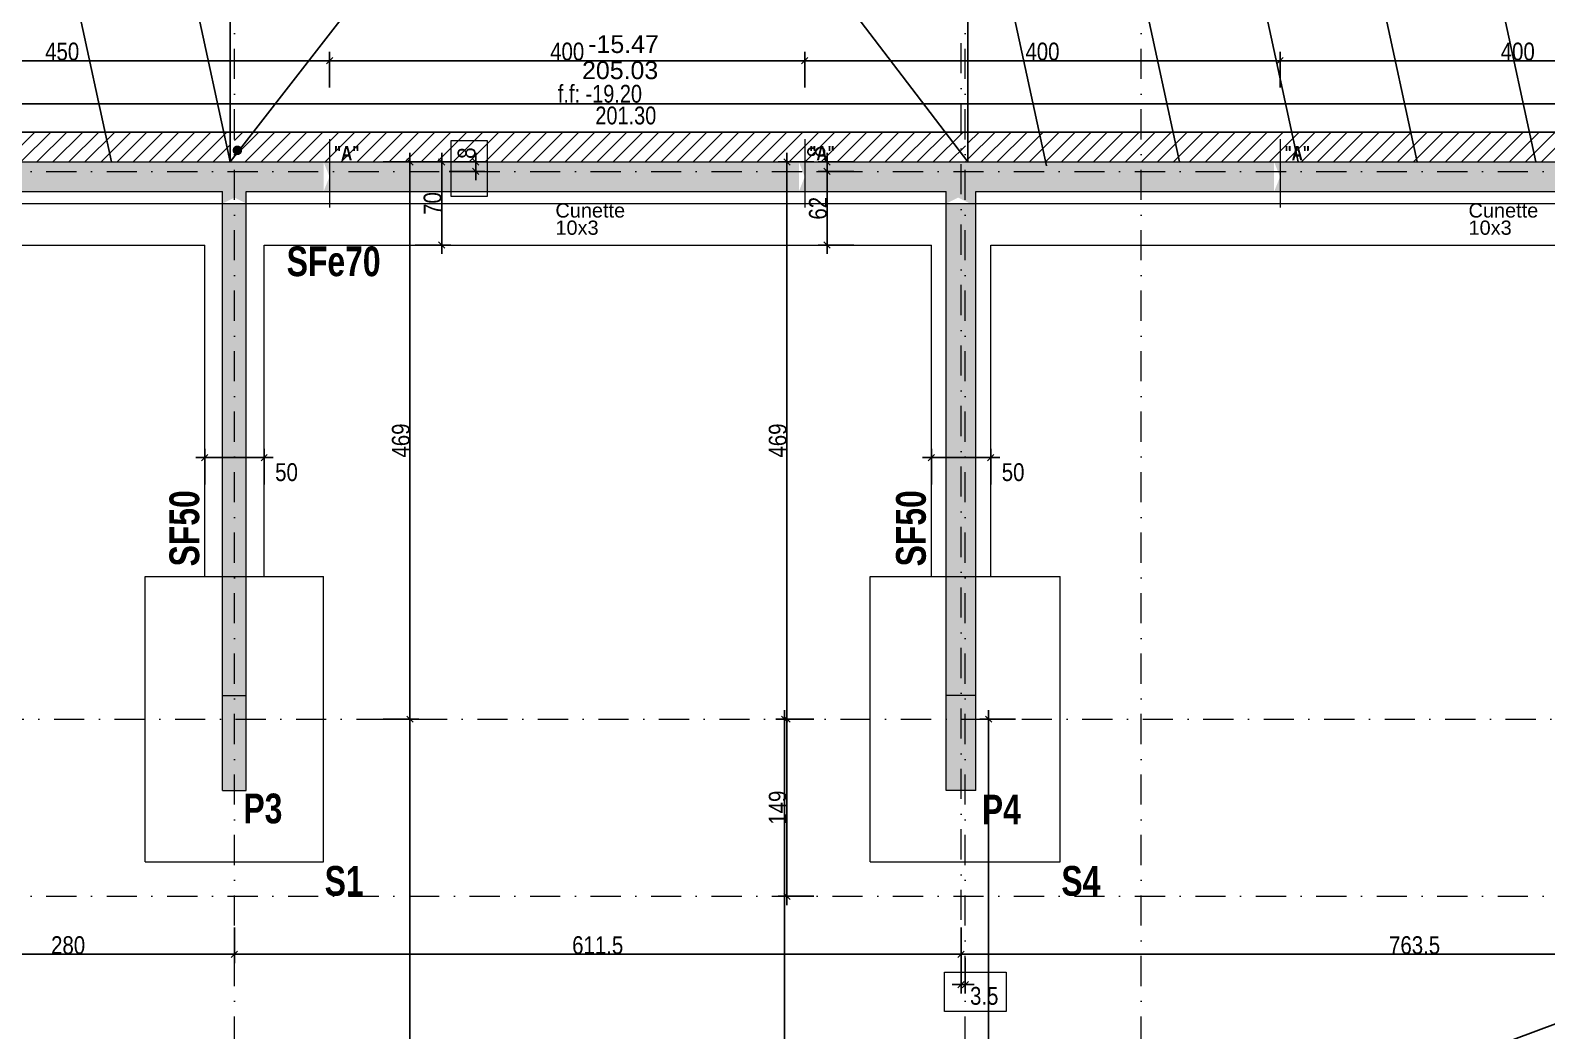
# Model space of a CAD drawing. Header units: centimetres. Extents: x -40 to 58779, y 2083 to 6283.
# Drawn here: x 53607 to 54883, y 4178 to 5020 of the extents above; entities that cross this region are included whole.
import ezdxf
from ezdxf.enums import TextEntityAlignment as Align

# ---------------------------------------------------------------- set-up
doc = ezdxf.new("R2010")
doc.units = ezdxf.units.CM
doc.header["$PDMODE"] = 1
doc.header["$PDSIZE"] = -2
doc.linetypes.add('TIRETPTX2', pattern=[50.8, 25.4, -12.7, 0, -12.7])
for name, color, linetype in [('01_cote_gen', 4, 'Continuous'), ('01_linteaux', 2, 'Continuous'), ('01_poch_murs', 253, 'Continuous'), ('01_poch_poteaux', 250, 'Continuous'), ('01_texte', 230, 'Continuous'), ('AA_COTES', 2, 'Continuous')]:
    doc.layers.add(name, color=color, linetype=linetype)
for name, color, linetype, lineweight in [('01_murs_coup', 5, 'Continuous', 60), ('01_sem', 42, 'Continuous', 15), ('01_tram_axes', 2, 'TIRETPTX2', 9)]:
    doc.layers.add(name, color=color, linetype=linetype, lineweight=lineweight)
doc.styles.add('impact', font='impact.ttf')
doc.styles.add('MATTE_TXT', font='arial.ttf')
doc.styles.add('STYLE2', font='ARIALN.TTF')
doc.dimstyles.new('JB50', dxfattribs={"dimscale": 0.1, "dimtxt": 150, "dimasz": 15, "dimexe": 0.1, "dimexo": 0.1, "dimgap": 0.09, "dimtad": 1, "dimdec": 1, "dimdsep": 46, "dimtxsty": 'STYLE2', "dimblk1": 'BOND_G', "dimblk2": 'BOND_D', "dimsah": 1, "dimcen": 1.5, "dimdle": 0.01, "dimse1": 1, "dimse2": 1, "dimclrd": 4, "dimclre": 2, "dimclrt": 6, "dimazin": 2, "dimtfac": 2.333333, "dimtdec": 1, "dimtix": 1, "dimtmove": 2, "dimatfit": 3, "dimldrblk": 'BOND_G', "dimfxl": 1, "dimtolj": 1, "dimtzin": 0, "dimarcsym": 0})

# ---------------------------------------------------------------- blocks, each defined once
blk = doc.blocks.new('BOND_G')
at = {"layer": 'AA_COTES', "color": 0}
for p, q in [((0, -5), (0, 15)), ((5, 0), (-5, 0)), ((1.77, 1.77), (-1.77, -1.77))]:
    blk.add_line(p, q, dxfattribs=at)
blk = doc.blocks.new('BOND_D')
at = {"layer": 'AA_COTES', "color": 0}
for p, q in [((5, 0), (-5, 0)), ((-1.77, -1.77), (1.77, 1.77)), ((0, 5), (0, -15))]:
    blk.add_line(p, q, dxfattribs=at)
blk = doc.blocks.new('*D1544')
at = {"layer": '01_cote_gen', "color": 4, "lineweight": -2, "transparency": 16777216}
blk.add_line((53755.4, 4660.5), (53802.4, 4660.5), dxfattribs=at)
at = {"layer": 'Defpoints', "color": 0, "lineweight": 0, "transparency": 16777216}
for p in [(53803.9, 4660.5), (53753.9, 4647.5), (53803.9, 4647.5)]:
    blk.add_point(p, dxfattribs=at)
at = {"layer": '01_cote_gen', "color": 4, "lineweight": -2, "transparency": 16777216, "xscale": 1.5, "yscale": 1.5, "zscale": 1.5, "rotation": 180}
blk.add_blockref('BOND_G', (53753.9, 4660.5), dxfattribs=at)
at = {"layer": '01_cote_gen', "color": 4, "lineweight": -2, "transparency": 16777216, "xscale": 1.5, "yscale": 1.5, "zscale": 1.5}
blk.add_blockref('BOND_D', (53803.9, 4660.5), dxfattribs=at)
at = {"layer": '01_cote_gen', "color": 6, "lineweight": 0, "transparency": 16777216, "insert": (53822.7, 4648.2), "char_height": 15, "attachment_point": 5, "style": 'STYLE2'}
blk.add_mtext('\\A1;50', dxfattribs=at)
blk = doc.blocks.new('*D1547')
at = {"layer": '01_cote_gen', "color": 4, "lineweight": -2, "transparency": 16777216}
blk.add_line((54366.9, 4660.5), (54413.9, 4660.5), dxfattribs=at)
at = {"layer": 'Defpoints', "color": 0, "lineweight": 0, "transparency": 16777216}
for p in [(54415.4, 4660.5), (54365.4, 4647.5), (54415.4, 4647.5)]:
    blk.add_point(p, dxfattribs=at)
at = {"layer": '01_cote_gen', "color": 4, "lineweight": -2, "transparency": 16777216, "xscale": 1.5, "yscale": 1.5, "zscale": 1.5, "rotation": 180}
blk.add_blockref('BOND_G', (54365.4, 4660.5), dxfattribs=at)
at = {"layer": '01_cote_gen', "color": 4, "lineweight": -2, "transparency": 16777216, "xscale": 1.5, "yscale": 1.5, "zscale": 1.5}
blk.add_blockref('BOND_D', (54415.4, 4660.5), dxfattribs=at)
at = {"layer": '01_cote_gen', "color": 6, "lineweight": 0, "transparency": 16777216, "insert": (54434.2, 4648.2), "char_height": 15, "attachment_point": 5, "style": 'STYLE2'}
blk.add_mtext('\\A1;50', dxfattribs=at)
blk = doc.blocks.new('*D1549')
at = {"layer": '01_cote_gen', "color": 4, "lineweight": -2, "transparency": 16777216}
blk.add_line((53953.4, 4907.9), (53953.4, 4840.9), dxfattribs=at)
at = {"layer": 'Defpoints', "color": 0, "lineweight": 0, "transparency": 16777216}
for p in [(53951, 4909.4), (53951, 4839.4), (53953.4, 4839.4)]:
    blk.add_point(p, dxfattribs=at)
at = {"layer": '01_cote_gen', "color": 4, "lineweight": -2, "transparency": 16777216, "xscale": 1.5, "yscale": 1.5, "zscale": 1.5}
for name, p, rotation in [('BOND_G', (53953.4, 4909.4), 90), ('BOND_D', (53953.4, 4839.4), 270)]:
    blk.add_blockref(name, p, dxfattribs=dict(at, rotation=rotation))
at = {"layer": '01_cote_gen', "color": 6, "lineweight": 0, "transparency": 16777216, "insert": (53945.7, 4874.4), "char_height": 15, "attachment_point": 5, "rotation": 90, "style": 'STYLE2'}
blk.add_mtext('\\A1;70', dxfattribs=at)
blk = doc.blocks.new('*D1575')
at = {"layer": '01_cote_gen', "color": 4, "lineweight": -2, "transparency": 16777216}
blk.add_line((54388.9, 4242.5), (53780.4, 4242.5), dxfattribs=at)
at = {"layer": 'Defpoints', "color": 0, "lineweight": 0, "transparency": 16777216}
for p in [(53778.9, 4242.5), (53778.9, 4229.7), (54390.4, 4229.7)]:
    blk.add_point(p, dxfattribs=at)
at = {"layer": '01_cote_gen', "color": 4, "lineweight": -2, "transparency": 16777216, "xscale": 1.5, "yscale": 1.5, "zscale": 1.5, "rotation": 180}
blk.add_blockref('BOND_D', (53778.9, 4242.5), dxfattribs=at)
at = {"layer": '01_cote_gen', "color": 4, "lineweight": -2, "transparency": 16777216, "xscale": 1.5, "yscale": 1.5, "zscale": 1.5}
blk.add_blockref('BOND_G', (54390.4, 4242.5), dxfattribs=at)
at = {"layer": '01_cote_gen', "color": 6, "lineweight": 0, "transparency": 16777216, "insert": (54084.6, 4250.1), "char_height": 15, "attachment_point": 5, "style": 'STYLE2'}
blk.add_mtext('\\A1;611.5', dxfattribs=at)
blk = doc.blocks.new('*D1576')
at = {"layer": '01_cote_gen', "color": 4, "lineweight": -2, "transparency": 16777216}
blk.add_line((53777.4, 4242.5), (53500.4, 4242.5), dxfattribs=at)
at = {"layer": 'Defpoints', "color": 0, "lineweight": 0, "transparency": 16777216}
for p in [(53498.9, 4265), (53778.9, 4250), (53498.9, 4242.5)]:
    blk.add_point(p, dxfattribs=at)
at = {"layer": '01_cote_gen', "color": 4, "lineweight": -2, "transparency": 16777216, "xscale": 1.5, "yscale": 1.5, "zscale": 1.5, "rotation": 180}
blk.add_blockref('BOND_D', (53498.9, 4242.5), dxfattribs=at)
at = {"layer": '01_cote_gen', "color": 4, "lineweight": -2, "transparency": 16777216, "xscale": 1.5, "yscale": 1.5, "zscale": 1.5}
blk.add_blockref('BOND_G', (53778.9, 4242.5), dxfattribs=at)
at = {"layer": '01_cote_gen', "color": 6, "lineweight": 0, "transparency": 16777216, "insert": (53638.9, 4250.1), "char_height": 15, "attachment_point": 5, "style": 'STYLE2'}
blk.add_mtext('\\A1;280', dxfattribs=at)
blk = doc.blocks.new('*D1577')
at = {"layer": '01_cote_gen', "color": 4, "lineweight": -2, "transparency": 16777216}
blk.add_line((54392.4, 4217), (54391.9, 4217), dxfattribs=at)
at = {"layer": 'Defpoints', "color": 0, "lineweight": 0, "transparency": 16777216}
for p in [(54390.4, 4224.5), (54393.9, 4224.5), (54390.4, 4217)]:
    blk.add_point(p, dxfattribs=at)
at = {"layer": '01_cote_gen', "color": 4, "lineweight": -2, "transparency": 16777216, "xscale": 1.5, "yscale": 1.5, "zscale": 1.5, "rotation": 180}
blk.add_blockref('BOND_D', (54390.4, 4217), dxfattribs=at)
at = {"layer": '01_cote_gen', "color": 4, "lineweight": -2, "transparency": 16777216, "xscale": 1.5, "yscale": 1.5, "zscale": 1.5}
blk.add_blockref('BOND_G', (54393.9, 4217), dxfattribs=at)
at = {"layer": '01_cote_gen', "color": 6, "lineweight": 0, "transparency": 16777216, "insert": (54409.9, 4207.4), "char_height": 15, "attachment_point": 5, "style": 'STYLE2'}
blk.add_mtext('\\A1;3.5', dxfattribs=at)
blk = doc.blocks.new('*D1578')
at = {"layer": '01_cote_gen', "color": 4, "lineweight": -2, "transparency": 16777216}
blk.add_line((55152.4, 4242.5), (54391.9, 4242.5), dxfattribs=at)
at = {"layer": 'Defpoints', "color": 0, "lineweight": 0, "transparency": 16777216}
for p in [(54390.4, 4250), (54390.4, 4242.5), (55153.9, 4233.1)]:
    blk.add_point(p, dxfattribs=at)
at = {"layer": '01_cote_gen', "color": 4, "lineweight": -2, "transparency": 16777216, "xscale": 1.5, "yscale": 1.5, "zscale": 1.5, "rotation": 180}
blk.add_blockref('BOND_D', (54390.4, 4242.5), dxfattribs=at)
at = {"layer": '01_cote_gen', "color": 4, "lineweight": -2, "transparency": 16777216, "xscale": 1.5, "yscale": 1.5, "zscale": 1.5}
blk.add_blockref('BOND_G', (55153.9, 4242.5), dxfattribs=at)
at = {"layer": '01_cote_gen', "color": 6, "lineweight": 0, "transparency": 16777216, "insert": (54772.1, 4250.1), "char_height": 15, "attachment_point": 5, "style": 'STYLE2'}
blk.add_mtext('\\A1;763.5', dxfattribs=at)
blk = doc.blocks.new('*D1628')
at = {"layer": '01_cote_gen', "color": 4, "lineweight": -2, "transparency": 16777216}
blk.add_line((54241.9, 3690.4), (54241.9, 4438.9), dxfattribs=at)
at = {"layer": 'Defpoints', "color": 0, "lineweight": 0, "transparency": 16777216}
for p in [(54241.9, 4440.4), (54279.6, 4440.4), (54175.2, 3688.9)]:
    blk.add_point(p, dxfattribs=at)
at = {"layer": '01_cote_gen', "color": 4, "lineweight": -2, "transparency": 16777216, "xscale": 1.5, "yscale": 1.5, "zscale": 1.5}
for name, p, rotation in [('BOND_D', (54241.9, 4440.4), 90), ('BOND_G', (54241.9, 3688.9), 270)]:
    blk.add_blockref(name, p, dxfattribs=dict(at, rotation=rotation))
at = {"layer": '01_cote_gen', "color": 6, "lineweight": 0, "transparency": 16777216, "insert": (54234.3, 4064.6), "char_height": 15, "attachment_point": 5, "rotation": 90, "style": 'STYLE2'}
blk.add_mtext('\\A1;751.5', dxfattribs=at)
blk = doc.blocks.new('*D1630')
at = {"layer": '01_cote_gen', "color": 4, "lineweight": -2, "transparency": 16777216}
blk.add_line((54413.6, 3837.9), (54413.6, 4438.9), dxfattribs=at)
at = {"layer": 'Defpoints', "color": 0, "lineweight": 0, "transparency": 16777216}
for p in [(54413.6, 4440.4), (54431.1, 4440.4), (54314, 3836.4)]:
    blk.add_point(p, dxfattribs=at)
at = {"layer": '01_cote_gen', "color": 4, "lineweight": -2, "transparency": 16777216, "xscale": 1.5, "yscale": 1.5, "zscale": 1.5}
for name, p, rotation in [('BOND_D', (54413.6, 4440.4), 90), ('BOND_G', (54413.6, 3836.4), 270)]:
    blk.add_blockref(name, p, dxfattribs=dict(at, rotation=rotation))
at = {"layer": '01_cote_gen', "color": 6, "lineweight": 0, "transparency": 16777216, "insert": (54405.9, 4138.4), "char_height": 15, "attachment_point": 5, "rotation": 90, "style": 'STYLE2'}
blk.add_mtext('\\A1;604', dxfattribs=at)
blk = doc.blocks.new('*D1631')
at = {"layer": '01_cote_gen', "color": 4, "lineweight": -2, "transparency": 16777216}
blk.add_line((54243.9, 4292.9), (54243.9, 4438.9), dxfattribs=at)
at = {"layer": 'Defpoints', "color": 0, "lineweight": 0, "transparency": 16777216}
for p in [(54243.9, 4440.4), (54254.3, 4440.4), (54239, 4291.4)]:
    blk.add_point(p, dxfattribs=at)
at = {"layer": '01_cote_gen', "color": 4, "lineweight": -2, "transparency": 16777216, "xscale": 1.5, "yscale": 1.5, "zscale": 1.5}
for name, p, rotation in [('BOND_D', (54243.9, 4440.4), 90), ('BOND_G', (54243.9, 4291.4), 270)]:
    blk.add_blockref(name, p, dxfattribs=dict(at, rotation=rotation))
at = {"layer": '01_cote_gen', "color": 6, "lineweight": 0, "transparency": 16777216, "insert": (54236.2, 4365.9), "char_height": 15, "attachment_point": 5, "rotation": 90, "style": 'STYLE2'}
blk.add_mtext('\\A1;149', dxfattribs=at)
blk = doc.blocks.new('*D1632')
at = {"layer": '01_cote_gen', "color": 4, "lineweight": -2, "transparency": 16777216}
blk.add_line((54243.9, 4441.9), (54243.9, 4907.9), dxfattribs=at)
at = {"layer": 'Defpoints', "color": 0, "lineweight": 0, "transparency": 16777216}
for p in [(54243.9, 4909.4), (54299.7, 4909.4), (54266.4, 4440.4)]:
    blk.add_point(p, dxfattribs=at)
at = {"layer": '01_cote_gen', "color": 4, "lineweight": -2, "transparency": 16777216, "xscale": 1.5, "yscale": 1.5, "zscale": 1.5}
for name, p, rotation in [('BOND_D', (54243.9, 4909.4), 90), ('BOND_G', (54243.9, 4440.4), 270)]:
    blk.add_blockref(name, p, dxfattribs=dict(at, rotation=rotation))
at = {"layer": '01_cote_gen', "color": 6, "lineweight": 0, "transparency": 16777216, "insert": (54236.2, 4674.9), "char_height": 15, "attachment_point": 5, "rotation": 90, "style": 'STYLE2'}
blk.add_mtext('\\A1;469', dxfattribs=at)
blk = doc.blocks.new('*D1633')
at = {"layer": '01_cote_gen', "color": 4, "lineweight": -2, "transparency": 16777216}
blk.add_line((54277.6, 4902.9), (54277.6, 4907.9), dxfattribs=at)
at = {"layer": 'Defpoints', "color": 0, "lineweight": 0, "transparency": 16777216}
for p in [(54277.6, 4909.4), (54284.7, 4909.4), (54284.7, 4901.4)]:
    blk.add_point(p, dxfattribs=at)
at = {"layer": '01_cote_gen', "color": 4, "lineweight": -2, "transparency": 16777216, "xscale": 1.5, "yscale": 1.5, "zscale": 1.5}
for name, p, rotation in [('BOND_D', (54277.6, 4909.4), 90), ('BOND_G', (54277.6, 4901.4), 270)]:
    blk.add_blockref(name, p, dxfattribs=dict(at, rotation=rotation))
at = {"layer": '01_cote_gen', "color": 6, "lineweight": 0, "transparency": 16777216, "insert": (54268.6, 4918), "char_height": 15, "attachment_point": 5, "rotation": 90, "style": 'STYLE2'}
blk.add_mtext('\\A1;8', dxfattribs=at)
blk = doc.blocks.new('*D1634')
at = {"layer": '01_cote_gen', "color": 4, "lineweight": -2, "transparency": 16777216}
blk.add_line((54277.6, 4840.9), (54277.6, 4899.9), dxfattribs=at)
at = {"layer": 'Defpoints', "color": 0, "lineweight": 0, "transparency": 16777216}
for p in [(54277.6, 4901.4), (54285.1, 4901.4), (54284.7, 4839.4)]:
    blk.add_point(p, dxfattribs=at)
at = {"layer": '01_cote_gen', "color": 4, "lineweight": -2, "transparency": 16777216, "xscale": 1.5, "yscale": 1.5, "zscale": 1.5}
for name, p, rotation in [('BOND_D', (54277.6, 4901.4), 90), ('BOND_G', (54277.6, 4839.4), 270)]:
    blk.add_blockref(name, p, dxfattribs=dict(at, rotation=rotation))
at = {"layer": '01_cote_gen', "color": 6, "lineweight": 0, "transparency": 16777216, "insert": (54270, 4870.4), "char_height": 15, "attachment_point": 5, "rotation": 90, "style": 'STYLE2'}
blk.add_mtext('\\A1;62', dxfattribs=at)
blk = doc.blocks.new('*D1696')
at = {"layer": '01_cote_gen', "color": 4, "lineweight": -2, "transparency": 16777216}
blk.add_line((53926.6, 4438.9), (53926.6, 3720.9), dxfattribs=at)
at = {"layer": 'Defpoints', "color": 0, "lineweight": 0, "transparency": 16777216}
for p in [(53950.9, 4440.4), (53858.4, 3719.4), (53926.6, 3719.4)]:
    blk.add_point(p, dxfattribs=at)
at = {"layer": '01_cote_gen', "color": 4, "lineweight": -2, "transparency": 16777216, "xscale": 1.5, "yscale": 1.5, "zscale": 1.5}
for name, p, rotation in [('BOND_G', (53926.6, 4440.4), 90), ('BOND_D', (53926.6, 3719.4), 270)]:
    blk.add_blockref(name, p, dxfattribs=dict(at, rotation=rotation))
at = {"layer": '01_cote_gen', "color": 6, "lineweight": 0, "transparency": 16777216, "insert": (53919.1, 4079.9), "char_height": 15, "attachment_point": 5, "rotation": 90, "style": 'STYLE2'}
blk.add_mtext('\\A1;721', dxfattribs=at)
blk = doc.blocks.new('*D1700')
at = {"layer": '01_cote_gen', "color": 4, "lineweight": -2, "transparency": 16777216}
blk.add_line((53926.6, 4907.9), (53926.6, 4441.9), dxfattribs=at)
at = {"layer": 'Defpoints', "color": 0, "lineweight": 0, "transparency": 16777216}
for p in [(53917.3, 4909.4), (53904.1, 4440.4), (53926.6, 4440.4)]:
    blk.add_point(p, dxfattribs=at)
at = {"layer": '01_cote_gen', "color": 4, "lineweight": -2, "transparency": 16777216, "xscale": 1.5, "yscale": 1.5, "zscale": 1.5}
for name, p, rotation in [('BOND_G', (53926.6, 4909.4), 90), ('BOND_D', (53926.6, 4440.4), 270)]:
    blk.add_blockref(name, p, dxfattribs=dict(at, rotation=rotation))
at = {"layer": '01_cote_gen', "color": 6, "lineweight": 0, "transparency": 16777216, "insert": (53919, 4674.9), "char_height": 15, "attachment_point": 5, "rotation": 90, "style": 'STYLE2'}
blk.add_mtext('\\A1;469', dxfattribs=at)
blk = doc.blocks.new('*D1701')
at = {"layer": '01_cote_gen', "color": 4, "lineweight": -2, "transparency": 16777216}
blk.add_line((53982, 4907.9), (53982, 4902.9), dxfattribs=at)
at = {"layer": 'Defpoints', "color": 0, "lineweight": 0, "transparency": 16777216}
for p in [(53981.8, 4909.4), (53981.8, 4901.4), (53982, 4901.4)]:
    blk.add_point(p, dxfattribs=at)
at = {"layer": '01_cote_gen', "color": 4, "lineweight": -2, "transparency": 16777216, "xscale": 1.5, "yscale": 1.5, "zscale": 1.5}
for name, p, rotation in [('BOND_G', (53982, 4909.4), 90), ('BOND_D', (53982, 4901.4), 270)]:
    blk.add_blockref(name, p, dxfattribs=dict(at, rotation=rotation))
at = {"layer": '01_cote_gen', "color": 6, "lineweight": 0, "transparency": 16777216, "insert": (53974.3, 4916.8), "char_height": 15, "attachment_point": 5, "rotation": 90, "style": 'STYLE2'}
blk.add_mtext('\\A1;8', dxfattribs=at)
blk = doc.blocks.new('*D2095')
at = {"layer": '01_cote_gen', "color": 4, "lineweight": -2, "ltscale": 0.2, "transparency": 16777216}
blk.add_line((53410.4, 4994.5), (53857.4, 4994.5), dxfattribs=at)
at = {"layer": 'Defpoints', "color": 0, "lineweight": 0, "ltscale": 0.2, "transparency": 16777216}
for p in [(53858.9, 4994.5), (53408.9, 4901.4), (53858.9, 4901.4)]:
    blk.add_point(p, dxfattribs=at)
at = {"layer": '01_cote_gen', "color": 4, "lineweight": -2, "ltscale": 0.2, "transparency": 16777216, "xscale": 1.5, "yscale": 1.5, "zscale": 1.5, "rotation": 180}
blk.add_blockref('BOND_G', (53408.9, 4994.5), dxfattribs=at)
at = {"layer": '01_cote_gen', "color": 4, "lineweight": -2, "ltscale": 0.2, "transparency": 16777216, "xscale": 1.5, "yscale": 1.5, "zscale": 1.5}
blk.add_blockref('BOND_D', (53858.9, 4994.5), dxfattribs=at)
at = {"layer": '01_cote_gen', "color": 6, "lineweight": 0, "ltscale": 0.2, "transparency": 16777216, "insert": (53633.9, 5002.2), "char_height": 15, "attachment_point": 5, "style": 'STYLE2'}
blk.add_mtext('\\A1;450', dxfattribs=at)
blk = doc.blocks.new('*D2096')
at = {"layer": '01_cote_gen', "color": 4, "lineweight": -2, "ltscale": 0.2, "transparency": 16777216}
blk.add_line((53860.4, 4994.5), (54257.4, 4994.5), dxfattribs=at)
at = {"layer": 'Defpoints', "color": 0, "lineweight": 0, "ltscale": 0.2, "transparency": 16777216}
for p in [(54258.9, 4994.5), (53858.9, 4901.4), (54258.9, 4901.4)]:
    blk.add_point(p, dxfattribs=at)
at = {"layer": '01_cote_gen', "color": 4, "lineweight": -2, "ltscale": 0.2, "transparency": 16777216, "xscale": 1.5, "yscale": 1.5, "zscale": 1.5, "rotation": 180}
blk.add_blockref('BOND_G', (53858.9, 4994.5), dxfattribs=at)
at = {"layer": '01_cote_gen', "color": 4, "lineweight": -2, "ltscale": 0.2, "transparency": 16777216, "xscale": 1.5, "yscale": 1.5, "zscale": 1.5}
blk.add_blockref('BOND_D', (54258.9, 4994.5), dxfattribs=at)
at = {"layer": '01_cote_gen', "color": 6, "lineweight": 0, "ltscale": 0.2, "transparency": 16777216, "insert": (54058.9, 5002.2), "char_height": 15, "attachment_point": 5, "style": 'STYLE2'}
blk.add_mtext('\\A1;400', dxfattribs=at)
blk = doc.blocks.new('*D2097')
at = {"layer": '01_cote_gen', "color": 4, "lineweight": -2, "ltscale": 0.2, "transparency": 16777216}
blk.add_line((54260.4, 4994.5), (54657.4, 4994.5), dxfattribs=at)
at = {"layer": 'Defpoints', "color": 0, "lineweight": 0, "ltscale": 0.2, "transparency": 16777216}
for p in [(54658.9, 4994.5), (54258.9, 4901.4), (54658.9, 4758)]:
    blk.add_point(p, dxfattribs=at)
at = {"layer": '01_cote_gen', "color": 4, "lineweight": -2, "ltscale": 0.2, "transparency": 16777216, "xscale": 1.5, "yscale": 1.5, "zscale": 1.5, "rotation": 180}
blk.add_blockref('BOND_G', (54258.9, 4994.5), dxfattribs=at)
at = {"layer": '01_cote_gen', "color": 4, "lineweight": -2, "ltscale": 0.2, "transparency": 16777216, "xscale": 1.5, "yscale": 1.5, "zscale": 1.5}
blk.add_blockref('BOND_D', (54658.9, 4994.5), dxfattribs=at)
at = {"layer": '01_cote_gen', "color": 6, "lineweight": 0, "ltscale": 0.2, "transparency": 16777216, "insert": (54458.9, 5002.2), "char_height": 15, "attachment_point": 5, "style": 'STYLE2'}
blk.add_mtext('\\A1;400', dxfattribs=at)
blk = doc.blocks.new('*D2098')
at = {"layer": '01_cote_gen', "color": 4, "lineweight": -2, "ltscale": 0.2, "transparency": 16777216}
blk.add_line((54660.4, 4994.5), (55057.4, 4994.5), dxfattribs=at)
at = {"layer": 'Defpoints', "color": 0, "lineweight": 0, "ltscale": 0.2, "transparency": 16777216}
for p in [(55058.9, 4994.5), (54658.9, 4758), (55058.9, 4730.5)]:
    blk.add_point(p, dxfattribs=at)
at = {"layer": '01_cote_gen', "color": 4, "lineweight": -2, "ltscale": 0.2, "transparency": 16777216, "xscale": 1.5, "yscale": 1.5, "zscale": 1.5, "rotation": 180}
blk.add_blockref('BOND_G', (54658.9, 4994.5), dxfattribs=at)
at = {"layer": '01_cote_gen', "color": 4, "lineweight": -2, "ltscale": 0.2, "transparency": 16777216, "xscale": 1.5, "yscale": 1.5, "zscale": 1.5}
blk.add_blockref('BOND_D', (55058.9, 4994.5), dxfattribs=at)
at = {"layer": '01_cote_gen', "color": 6, "lineweight": 0, "ltscale": 0.2, "transparency": 16777216, "insert": (54858.9, 5002.2), "char_height": 15, "attachment_point": 5, "style": 'STYLE2'}
blk.add_mtext('\\A1;400', dxfattribs=at)

msp = doc.modelspace()

# ---------------------------------------------------------------- hatches: boundary and pattern name
at = {"layer": '01_poch_murs'}
h = msp.add_hatch(dxfattribs=at)
h.set_pattern_fill('ANSI31', color=256, scale=3)
h.set_pattern_definition([(45, (36349.218, 5790.52), (-6.735192, 6.735192), [])])
h.paths.add_polyline_path([(52418.87, 4934.39), (50132.35, 4934.39), (50132.35, 4909.39), (52418.87, 4909.39)])
h.paths.add_polyline_path([(52469.94, 4934.39), (52418.87, 4934.39), (52418.87, 4909.39), (52475.33, 4909.39)])
h.paths.add_polyline_path([(52569.94, 4934.39), (52469.94, 4934.39), (52475.33, 4909.39), (52575.33, 4909.39)])
h.paths.add_polyline_path([(52669.94, 4934.39), (52569.94, 4934.39), (52575.33, 4909.39), (52675.33, 4909.39)])
h.paths.add_polyline_path([(52769.94, 4934.39), (52669.94, 4934.39), (52675.33, 4909.39), (52775.33, 4909.39)])
h.paths.add_polyline_path([(52869.94, 4934.39), (52769.94, 4934.39), (52775.33, 4909.39), (52875.33, 4909.39)])
h.paths.add_polyline_path([(52964.87, 4934.39), (52869.94, 4934.39), (52875.33, 4909.39), (52964.87, 4909.39)])
h.paths.add_polyline_path([(52969.94, 4934.39), (52964.87, 4934.39), (52964.87, 4909.39), (52975.33, 4909.39)])
h.paths.add_polyline_path([(53069.94, 4934.39), (52969.94, 4934.39), (52975.33, 4909.39), (53075.33, 4909.39)])
h.paths.add_polyline_path([(53169.94, 4934.39), (53069.94, 4934.39), (53075.33, 4909.39), (53175.33, 4909.39)])
h.paths.add_polyline_path([(53269.94, 4934.39), (53169.94, 4934.39), (53175.33, 4909.39), (53275.33, 4909.39)])
h.paths.add_polyline_path([(53369.94, 4934.39), (53269.94, 4934.39), (53275.33, 4909.39), (53375.33, 4909.39)])
h.paths.add_polyline_path([(53469.94, 4934.39), (53369.94, 4934.39), (53375.33, 4909.39), (53475.33, 4909.39)])
h.paths.add_polyline_path([(53498.87, 4934.39), (53469.94, 4934.39), (53475.33, 4909.39), (53498.87, 4909.39)])
h.paths.add_polyline_path([(53569.94, 4934.39), (53498.87, 4934.39), (53498.87, 4909.39), (53575.33, 4909.39)])
h.paths.add_polyline_path([(53669.94, 4934.39), (53569.94, 4934.39), (53575.33, 4909.39), (53675.33, 4909.39)])
h.paths.add_polyline_path([(53769.94, 4934.39), (53669.94, 4934.39), (53675.33, 4909.39), (53775.21, 4909.39), (53775.21, 4909.97)])
h.paths.add_polyline_path([(53775.21, 4934.39), (53769.94, 4934.39), (53775.21, 4909.97)], flags=17)
h.paths.add_polyline_path([(53794.65, 4934.39), (53778.87, 4934.39), (53778.87, 4914.09)])
h.paths.add_polyline_path([(54377.08, 4934.39), (53794.65, 4934.39), (53778.87, 4914.09), (53778.87, 4909.39), (53788.87, 4909.39), (54383.18, 4909.39), (54394.17, 4909.39), (54394.17, 4912.01)])
h.paths.add_polyline_path([(54394.17, 4934.39), (54377.08, 4934.39), (54394.17, 4912.01)], flags=17)
h.paths.add_polyline_path([(54456.09, 4934.39), (54396.17, 4934.39), (54396.17, 4909.39), (54461.49, 4909.39)])
h.paths.add_polyline_path([(54541.87, 4934.39), (54456.09, 4934.39), (54461.49, 4909.39), (54541.87, 4909.39)])
h.paths.add_polyline_path([(54568.78, 4934.39), (54541.87, 4934.39), (54541.87, 4909.39), (54574.17, 4909.39)])
h.paths.add_polyline_path([(54668.78, 4934.39), (54568.78, 4934.39), (54574.17, 4909.39), (54674.17, 4909.39)])
h.paths.add_polyline_path([(54768.78, 4934.39), (54668.78, 4934.39), (54674.17, 4909.39), (54774.17, 4909.39)])
h.paths.add_polyline_path([(54868.78, 4934.39), (54768.78, 4934.39), (54774.17, 4909.39), (54874.17, 4909.39)])
h.paths.add_polyline_path([(54968.78, 4934.39), (54868.78, 4934.39), (54874.17, 4909.39), (54974.17, 4909.39)])
h.paths.add_polyline_path([(55068.78, 4934.39), (54968.78, 4934.39), (54974.17, 4909.39), (55074.17, 4909.39)])
h.paths.add_polyline_path([(55144.87, 4934.39), (55068.78, 4934.39), (55074.17, 4909.39), (55144.87, 4909.39)])
h.paths.add_polyline_path([(55168.78, 4934.39), (55162.87, 4934.39), (55162.87, 4909.39), (55174.17, 4909.39)])
h.paths.add_polyline_path([(55268.78, 4934.39), (55168.78, 4934.39), (55174.17, 4909.39), (55274.17, 4909.39)])
h.paths.add_polyline_path([(55162.87, 4934.39), (55144.87, 4934.39), (55144.87, 4909.39), (55152.87, 4909.39), (55152.87, 4901.39), (55154.87, 4901.39), (55154.87, 4909.39), (55162.87, 4909.39)])
h.paths.add_polyline_path([(55368.78, 4934.39), (55268.78, 4934.39), (55274.17, 4909.39), (55374.17, 4909.39)])
h.paths.add_polyline_path([(55468.78, 4934.39), (55368.78, 4934.39), (55374.17, 4909.39), (55474.17, 4909.39)])
h.paths.add_polyline_path([(55568.78, 4934.39), (55468.78, 4934.39), (55474.17, 4909.39), (55574.17, 4909.39)])
h.paths.add_polyline_path([(55668.78, 4934.39), (55568.78, 4934.39), (55574.17, 4909.39), (55674.17, 4909.39)])
h.paths.add_polyline_path([(55758.87, 4934.39), (55668.78, 4934.39), (55674.17, 4909.39), (55758.87, 4909.39)])
h.paths.add_polyline_path([(55768.78, 4934.39), (55758.87, 4934.39), (55758.87, 4909.39), (55774.17, 4909.39)])
h.paths.add_polyline_path([(55868.78, 4934.39), (55768.78, 4934.39), (55774.17, 4909.39), (55874.17, 4909.39)])
h.paths.add_polyline_path([(55968.78, 4934.39), (55868.78, 4934.39), (55874.17, 4909.39), (55974.17, 4909.39)])
h.paths.add_polyline_path([(55992.87, 4934.39), (55968.78, 4934.39), (55974.17, 4909.39), (55992.87, 4909.39)])
at = {"layer": '01_poch_murs', "lineweight": 0}
h = msp.add_hatch(color=256, dxfattribs=at)
h.dxf.hatch_style = 1
h.paths.add_polyline_path([(55152.87, 4909.39), (52408.87, 4909.39), (52408.87, 4043.25), (52428.87, 4043.25), (52428.87, 4884.39), (52954.87, 4884.39), (52954.87, 4460.39), (52974.87, 4460.39), (52974.87, 4884.39), (53488.87, 4884.39), (53488.87, 4460.39), (53508.87, 4460.39), (53508.87, 4884.39), (53768.87, 4884.39), (53768.87, 4460.39), (53788.87, 4460.39), (53788.87, 4884.39), (54377.88, 4884.39), (54377.88, 4460.39), (54402.88, 4460.39), (54402.88, 4884.39), (55132.87, 4884.39), (55132.87, 4460.39), (55152.87, 4460.39)])
at = {"layer": '01_poch_poteaux', "lineweight": 0}
h = msp.add_hatch(color=256, dxfattribs=at)
h.dxf.hatch_style = 1
h.paths.add_polyline_path([(53788.87, 4460.39), (53768.87, 4460.39), (53768.87, 4380.39), (53788.87, 4380.39)])
h = msp.add_hatch(color=256, dxfattribs=at)
h.dxf.hatch_style = 1
h.paths.add_polyline_path([(54402.88, 4460.39), (54377.88, 4460.39), (54377.88, 4380.39), (54402.88, 4380.39)])

# ---------------------------------------------------------------- linework, layer by layer
at = {"layer": '01_cote_gen', "lineweight": 0}
for points in [[(53961.31, 4927.43), (53991.69, 4927.43), (53991.69, 4880.19), (53961.31, 4880.19)], [(54376.53, 4227.56), (54428.31, 4227.56), (54428.31, 4194.27), (54376.53, 4194.27)]]:
    msp.add_lwpolyline(points, close=True, dxfattribs=at)
at = {"layer": '01_linteaux'}
for p, q in [((53775.21, 4909.39), (53775.21, 5453.76)), ((54396.17, 4909.39), (54396.17, 5454.2)), ((50132.35, 4934.39), (55992.87, 4934.39))]:
    msp.add_line(p, q, dxfattribs=at)
at = {"layer": '01_murs_coup', "lineweight": 18}
for p, q in [((52408.87, 4909.39), (55152.87, 4909.39)), ((53508.87, 4884.39), (53768.87, 4884.39)), ((53768.87, 4385.39), (53768.87, 4884.39)), ((53788.87, 4884.39), (54377.88, 4884.39)), ((53788.87, 4385.39), (53788.87, 4884.39)), ((54377.88, 4380.39), (54377.88, 4884.39)), ((54402.88, 4884.39), (55132.87, 4884.39)), ((54402.88, 4380.39), (54402.88, 4884.39))]:
    msp.add_line(p, q, dxfattribs=at)
at = {"layer": '01_murs_coup', "lineweight": 5}
for p, q in [((53508.87, 4884.39), (53768.87, 4884.39)), ((53768.87, 4380.39), (53768.87, 4884.39)), ((53788.87, 4380.39), (53788.87, 4884.39))]:
    msp.add_line(p, q, dxfattribs=at)
at = {"layer": '01_murs_coup', "lineweight": 0}
for p, q in [((53768.87, 4380.39), (53788.87, 4380.39)), ((54402.88, 4380.39), (54377.88, 4380.39))]:
    msp.add_line(p, q, dxfattribs=at)
at = {"layer": '01_poch_murs', "ltscale": 3}
for p, q in [((53675.33, 4909.39), (53619.67, 5167.39)), ((53775.33, 4909.39), (53719.67, 5167.39)), ((54462.2, 4906.09), (54406.53, 5164.09)), ((54574.17, 4909.39), (54518.51, 5167.39)), ((54674.17, 4909.39), (54618.51, 5167.39)), ((54774.17, 4909.39), (54718.51, 5167.39)), ((54874.17, 4909.39), (54818.51, 5167.39))]:
    msp.add_line(p, q, dxfattribs=at)
at = {"layer": '01_poch_poteaux', "lineweight": 0}
for p, q in [((53768.87, 4460.39), (53788.87, 4460.39)), ((54402.88, 4460.39), (54377.88, 4460.39))]:
    msp.add_line(p, q, dxfattribs=at)
at = {"layer": '01_sem', "lineweight": 5}
for p, q in [((53858.87, 4928.5), (53858.87, 4871)), ((54258.87, 4928.5), (54258.87, 4871)), ((54658.87, 4928.5), (54658.87, 4871)), ((52974.87, 4874.39), (55152.87, 4874.39)), ((53523.87, 4839.39), (53753.87, 4839.39)), ((53753.87, 4560.39), (53753.87, 4839.39)), ((53803.87, 4560.39), (53803.87, 4839.39)), ((53803.87, 4839.39), (54365.38, 4839.39)), ((54365.38, 4560.39), (54365.38, 4839.39)), ((54415.38, 4560.39), (54415.38, 4839.39)), ((54415.38, 4839.39), (55118.87, 4839.39)), ((53703.87, 4560.39), (53853.87, 4560.39)), ((54313.87, 4560.39), (54473.87, 4560.39)), ((53703.87, 4320.39), (53853.87, 4320.39)), ((54313.87, 4320.39), (54473.87, 4320.39))]:
    msp.add_line(p, q, dxfattribs=at)
at = {"layer": '01_sem', "ltscale": 2}
for p, q in [((53703.87, 4320.39), (53703.87, 4560.39)), ((53853.87, 4320.39), (53853.87, 4560.39)), ((54313.87, 4320.39), (54313.87, 4560.39)), ((54473.87, 4320.39), (54473.87, 4560.39))]:
    msp.add_line(p, q, dxfattribs=at)
at = {"layer": '01_sem', "lineweight": 5}
for points in [[(53853.87, 4909.39), (53853.87, 4884.39), (53863.87, 4884.39), (53863.87, 4909.39)], [(54253.87, 4909.39), (54253.87, 4884.39), (54263.87, 4884.39), (54263.87, 4909.39)], [(54653.87, 4909.39), (54653.87, 4884.39), (54663.87, 4884.39), (54663.87, 4909.39)], [(53768.87, 4884.39), (53788.87, 4884.39), (53788.87, 4874.39), (53768.87, 4874.39)], [(54377.88, 4884.39), (54397.88, 4884.39), (54397.88, 4874.39), (54377.88, 4874.39)]]:
    msp.add_solid(points, dxfattribs=at)
at = {"layer": '01_texte'}
for p, q in [((54027.97, 5234.44), (53775.21, 4909.39)), ((54147.97, 5234.44), (54396.17, 4909.39)), ((52383.81, 4958.19), (55992.87, 4958.19)), ((54165.36, 3913.07), (56777.83, 4889.39))]:
    msp.add_line(p, q, dxfattribs=at)
at = {"layer": '01_texte', "lineweight": 0, "const_width": 4}
msp.add_lwpolyline([(53779.35, 4919.16, 1), (53783.35, 4919.16, 1)], format="xyb", close=True, dxfattribs=at)
at = {"layer": '01_tram_axes'}
for p, q in [((53778.87, 2230.67), (53778.87, 5716.04)), ((54393.87, 2230.67), (54393.87, 5716.04)), ((54541.87, 2230.67), (54541.87, 5716.04)), ((54390.38, 4220.51), (54390.38, 5020)), ((49904.77, 4901.39), (57545.8, 4901.39)), ((52863.61, 4440.39), (56275.32, 4440.39)), ((49904.77, 4291.39), (57545.8, 4291.39))]:
    msp.add_line(p, q, dxfattribs=at)

# ---------------------------------------------------------------- texts
at = {"layer": '01_texte'}
for s, height, style, p in [('-15.47', 15, 'MATTE_TXT', (54076.63, 5001.06)), ('205.03', 15, 'MATTE_TXT', (54071.44, 4979.08)), ('"A"', 12, 'impact', (53862.57, 4910.85)), ('"A"', 12, 'impact', (54262.57, 4910.85)), ('"A"', 12, 'impact', (54662.57, 4910.85)), ('Cunette', 12, 'MATTE_TXT', (54049, 4862.59)), ('Cunette', 12, 'MATTE_TXT', (54817.47, 4862.59)), ('10x3', 12, 'MATTE_TXT', (54049, 4848.06)), ('10x3', 12, 'MATTE_TXT', (54817.47, 4848.06))]:
    msp.add_text(s, height=height, dxfattribs=dict(at, style=style)).set_placement(p)
at = {"layer": '01_texte', "style": 'MATTE_TXT', "width": 0.8}
for s, p in [('f.f: -19.20', (54086.48, 4954.75)), ('201.30', (54108.25, 4936.49))]:
    msp.add_text(s, height=15, dxfattribs=at).set_placement(p, align=Align.BOTTOM_CENTER)
at = {"layer": '01_texte', "style": 'impact'}
for s, p in [('SFe70', (53901.87, 4805.74)), ('P3', (53819.21, 4345.27)), ('P4', (54440.65, 4344.29)), ('S1', (53887.64, 4284.29)), ('S4', (54507.64, 4284.29))]:
    msp.add_text(s, height=25, dxfattribs=at).set_placement(p, align=Align.BOTTOM_RIGHT)
for p in [(53756.69, 4633.08), (54368.2, 4633.08)]:
    msp.add_text('SF50', height=25, rotation=90, dxfattribs=at).set_placement(p, align=Align.BOTTOM_RIGHT)

# ---------------------------------------------------------------- dimensions: what is measured, and where the dimension line sits
at = {"layer": '01_cote_gen', "lineweight": 0, "ltscale": 0.2}
for base, p1, p2, picture, middle in [((53858.87, 4994.5), (53408.87, 4901.39), (53858.87, 4901.39), '*D2095', (53633.87, 5002.17)), ((54258.87, 4994.5), (53858.87, 4901.39), (54258.87, 4901.39), '*D2096', (54058.87, 5002.17)), ((54658.87, 4994.5), (54258.87, 4901.39), (54658.87, 4758), '*D2097', (54458.87, 5002.17)), ((55058.87, 4994.5), (54658.87, 4758), (55058.87, 4730.5), '*D2098', (54858.87, 5002.17))]:
    dim = msp.add_linear_dim(base=base, p1=p1, p2=p2, dimstyle='JB50', dxfattribs=at)
    dim.commit()
    dim.dimension.update_dxf_attribs({"geometry": picture, "text_midpoint": middle})
at = {"layer": '01_cote_gen', "lineweight": 0}
for base, p1, p2, picture, middle in [((53926.63, 4440.39), (53917.27, 4909.39), (53904.13, 4440.39), '*D1700', (53918.96, 4674.89)), ((53953.41, 4839.39), (53951.01, 4909.39), (53951.01, 4839.39), '*D1549', (53945.75, 4874.39)), ((54243.87, 4909.39), (54266.37, 4440.39), (54299.73, 4909.39), '*D1632', (54236.2, 4674.89)), ((54277.63, 4901.39), (54284.7, 4839.39), (54285.13, 4901.39), '*D1634', (54269.96, 4870.39)), ((53926.63, 3719.36), (53950.95, 4440.39), (53858.44, 3719.36), '*D1696', (53919.09, 4079.87)), ((54241.92, 4440.39), (54175.16, 3688.89), (54279.64, 4440.39), '*D1628', (54234.26, 4064.64)), ((54243.87, 4440.39), (54239.02, 4291.39), (54254.29, 4440.39), '*D1631', (54236.2, 4365.89)), ((54413.55, 4440.39), (54313.99, 3836.39), (54431.14, 4440.39), '*D1630', (54405.89, 4138.39))]:
    dim = msp.add_linear_dim(base=base, p1=p1, p2=p2, angle=90, dimstyle='JB50', dxfattribs=at)
    dim.commit()
    dim.dimension.update_dxf_attribs({"geometry": picture, "text_midpoint": middle})
for base, p1, p2, picture, middle in [((53981.98, 4901.39), (53981.77, 4909.39), (53981.77, 4901.39), '*D1701', (53974.32, 4916.78)), ((54277.63, 4909.39), (54284.7, 4901.39), (54284.7, 4909.39), '*D1633', (54268.62, 4917.98))]:
    dim = msp.add_linear_dim(base=base, p1=p1, p2=p2, angle=90, dimstyle='JB50', dxfattribs=at)
    dim.commit()
    dim.dimension.update_dxf_attribs({"geometry": picture, "text_midpoint": middle, "dimtype": 160})
for base, p1, p2, picture, middle in [((53803.87, 4660.53), (53753.87, 4647.5), (53803.87, 4647.5), '*D1544', (53822.72, 4648.19)), ((54415.38, 4660.53), (54365.38, 4647.5), (54415.38, 4647.5), '*D1547', (54434.23, 4648.19)), ((54390.38, 4216.97), (54393.87, 4224.47), (54390.38, 4224.47), '*D1577', (54409.87, 4207.44))]:
    dim = msp.add_linear_dim(base=base, p1=p1, p2=p2, dimstyle='JB50', dxfattribs=at)
    dim.commit()
    dim.dimension.update_dxf_attribs({"geometry": picture, "text_midpoint": middle, "dimtype": 160})
for base, p1, p2, picture, middle in [((53498.87, 4242.46), (53778.87, 4249.96), (53498.87, 4264.96), '*D1576', (53638.87, 4250.12)), ((53778.87, 4242.46), (54390.38, 4229.74), (53778.87, 4229.74), '*D1575', (54084.62, 4250.12)), ((54390.38, 4242.46), (55153.87, 4233.07), (54390.38, 4249.96), '*D1578', (54772.12, 4250.12))]:
    dim = msp.add_linear_dim(base=base, p1=p1, p2=p2, dimstyle='JB50', dxfattribs=at)
    dim.commit()
    dim.dimension.update_dxf_attribs({"geometry": picture, "text_midpoint": middle})

doc.saveas('drawing.dxf')
